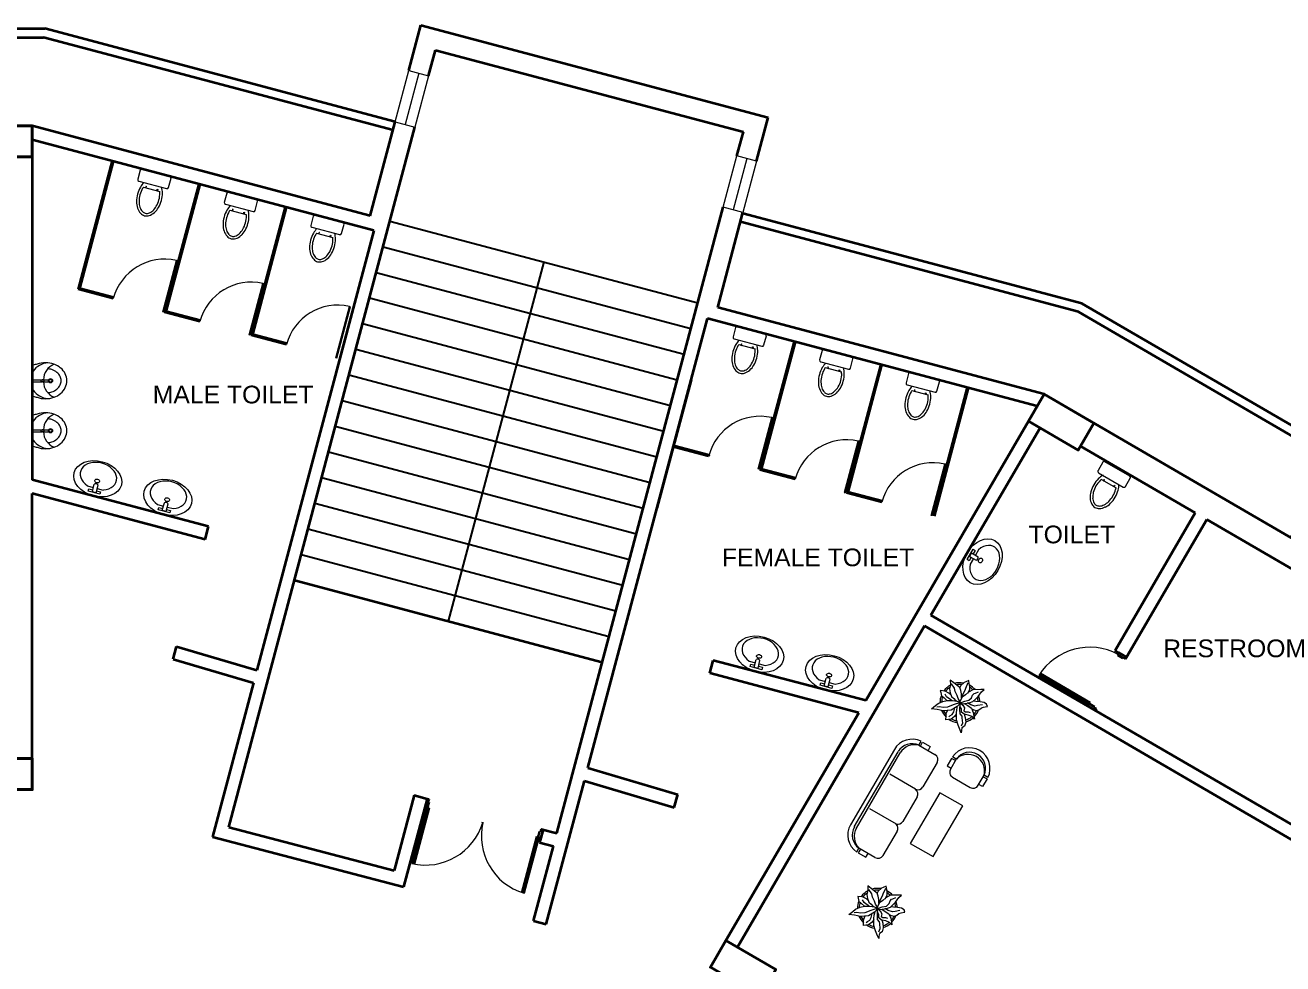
# Model space of a CAD drawing. Header units: millimetres. Extents: x 3079 to 579737, y 1565 to 1161826.
# Drawn here: x 113015 to 127228, y 437602 to 448209 of the extents above; entities that cross this region are included whole.
import ezdxf

# ---------------------------------------------------------------- set-up
doc = ezdxf.new("R2010")
doc.units = ezdxf.units.MM
for name, color, linetype, lineweight in [('1', 7, 'Continuous', 35), ('A_COL', 250, 'Continuous', 40), ('A_ELE1', 250, 'Continuous', 20), ('A_WIN-DOR', 250, 'Continuous', 30), ('DOOR', 250, 'Continuous', 15), ('IG-Area', 250, 'Continuous', 30), ('partition', 253, 'Continuous', 5), ('SILL', 251, 'Continuous', 18), ('WINDOW', 252, 'Continuous', 15)]:
    doc.layers.add(name, color=color, linetype=linetype, lineweight=lineweight)
doc.layers.add('FURNITURE', color=253, linetype='Continuous', lineweight=5, transparency=0.05)
doc.layers.add('TREES', color=72, linetype='Continuous', lineweight=5, transparency=0.05)
doc.styles.get("Standard").update_dxf_attribs({"font": 'arial.ttf'})

msp = doc.modelspace()

# ---------------------------------------------------------------- linework, layer by layer
for p, q in [((117136, 445995), (120616, 445070)), ((117137, 445995), (120616, 445070)), ((117059, 445705), (120539, 444780)), ((118876, 445533), (117796, 441474)), ((116982, 445415), (120462, 444490)), ((116905, 445126), (120385, 444200)), ((116828, 444836), (120308, 443910)), ((116751, 444546), (120231, 443620)), ((116673, 444256), (120154, 443330)), ((116596, 443966), (120077, 443040)), ((116519, 443676), (120000, 442750)), ((116442, 443386), (119922, 442460)), ((116365, 443096), (119845, 442170)), ((116288, 442806), (119768, 441880)), ((116211, 442516), (119691, 441590)), ((116134, 442226), (119614, 441301)), ((116056, 441936), (119536, 441011))]:
    msp.add_line(p, q)
at = {"layer": '1'}
for p, q in [((110845, 448171), (113236, 448171)), ((117198, 447117), (113236, 448171)), ((117352, 447697), (117488, 448209)), ((117488, 448209), (121412, 447165)), ((110945, 448071), (113223, 448071)), ((117172, 447021), (113223, 448071)), ((117574, 447638), (117651, 447928)), ((117651, 447928), (121131, 447002)), ((121281, 446672), (121412, 447165)), ((110220, 447071), (113095, 447071)), ((113095, 447071), (113095, 443073)), ((116915, 446054), (113095, 447070)), ((115315, 439145), (117420, 447058)), ((116915, 446054), (117198, 447117)), ((116954, 445889), (113095, 446915)), ((121058, 446731), (121131, 447002)), ((113095, 446771), (113095, 446771)), ((113999, 446675), (113613, 445225)), ((114010, 446672), (113628, 445234)), ((114977, 446414), (114591, 444965)), ((114988, 446411), (114606, 444973)), ((115955, 446154), (115569, 444705)), ((115966, 446151), (115584, 444713)), ((119023, 439078), (120904, 446151)), ((120841, 445019), (121126, 446092)), ((116954, 445889), (115632, 440921)), ((114011, 445119), (113613, 445225)), ((114014, 445131), (113628, 445234)), ((124531, 444038), (120841, 445019)), ((114989, 444859), (114591, 444965)), ((114992, 444871), (114606, 444973)), ((119374, 439815), (120725, 444894)), ((124452, 443903), (120725, 444894)), ((115967, 444599), (115569, 444705)), ((115970, 444610), (115584, 444713)), ((121705, 444634), (121319, 443184)), ((121716, 444631), (121334, 443193)), ((113095, 444341), (113095, 444341)), ((122683, 444374), (122297, 442924)), ((122694, 444371), (122312, 442933)), ((113095, 444191), (113095, 444191)), ((120540, 444202), (120155, 442752)), ((123661, 444114), (123275, 442664)), ((123672, 444111), (123287, 442661)), ((129037, 441419), (124531, 444038)), ((124660, 443962), (124660, 443962)), ((124354, 443735), (122514, 440576)), ((124484, 443660), (123251, 441543)), ((120742, 443350), (120356, 443453)), ((126238, 442698), (124941, 443452)), ((120739, 443339), (120353, 443442)), ((120742, 443350), (120739, 443339)), ((121717, 443079), (121319, 443184)), ((121720, 443090), (121334, 443193)), ((115087, 442543), (113095, 443073)), ((113095, 439871), (113095, 442918)), ((115048, 442398), (113095, 442918)), ((122287, 442927), (122276, 442930)), ((122695, 442818), (122297, 442924)), ((122698, 442830), (122312, 442933)), ((113095, 442724), (113095, 442883)), ((113095, 442611), (113095, 442611)), ((126238, 442698), (125332, 441144)), ((126368, 442623), (125462, 441069)), ((128885, 441159), (126368, 442623)), ((115048, 442398), (115087, 442543)), ((116057, 441936), (119536, 441011)), ((124979, 440539), (123251, 441543)), ((123179, 441420), (121065, 437791)), ((128606, 438259), (123179, 441420)), ((114687, 441044), (114726, 441189)), ((114726, 441189), (115632, 440921)), ((114687, 441044), (115594, 440776)), ((125462, 441069), (125331, 441144)), ((120752, 440886), (120791, 441031)), ((122514, 440576), (120791, 441031)), ((115594, 440776), (115131, 439038)), ((122435, 440440), (120752, 440886)), ((128681, 438388), (124979, 440539)), ((122435, 440440), (120935, 437866)), ((119374, 439815), (120389, 439515)), ((118904, 438049), (119335, 439670)), ((119335, 439670), (120350, 439370)), ((117412, 439506), (117186, 438655)), ((117412, 439506), (117557, 439468)), ((120350, 439370), (120389, 439515)), ((117557, 439468), (117292, 438472)), ((115315, 439145), (117186, 438655)), ((118867, 439119), (118828, 438974)), ((118845, 439125), (119023, 439078)), ((115131, 439038), (117292, 438472)), ((118759, 438088), (118984, 438933)), ((118828, 438974), (118984, 438933)), ((118759, 438088), (118904, 438049))]:
    msp.add_line(p, q, dxfattribs=at)
for points in [[(127405, 442367), (127958, 443318), (124956, 445063), (121124, 446082)], [(127319, 442417), (127821, 443282), (124917, 444969), (121098, 445985)]]:
    msp.add_lwpolyline(points, dxfattribs=at)
at = {"layer": 'A_COL'}
for points in [[(112445, 447071), (112445, 446721), (113095, 446721), (113095, 447071)], [(124354, 443735), (124531, 444038), (125092, 443710), (124916, 443408)], [(112445, 439921), (112445, 439571), (113095, 439571), (113095, 439921)], [(120935, 437866), (120759, 437564), (121321, 437236), (121497, 437539)]]:
    msp.add_lwpolyline(points, close=True, dxfattribs=at)
at = {"layer": 'A_ELE1', "transparency": 33554687}
for centre, start, end in [((125045, 440503), 61.5799, 148.0957), ((117539, 439394), 256.8465, 343.3623), ((118846, 439047), 166.8467, 253.3625)]:
    msp.add_arc(centre, 676, start, end, dxfattribs=at)
at = {"layer": 'A_WIN-DOR', "transparency": 33554687}
for p, q in [((125359, 441102), (125371, 441121)), ((125367, 441097), (125359, 441102)), ((125418, 441057), (125362, 441089)), ((125423, 441065), (125418, 441057)), ((125450, 441049), (125423, 441065)), ((125038, 440531), (124472, 440860)), ((125051, 440553), (124485, 440882)), ((125030, 440535), (125010, 440547)), ((125030, 440535), (125019, 440516)), ((125019, 440516), (125110, 440463)), ((125098, 440507), (125043, 440539)), ((125093, 440499), (125098, 440507)), ((125121, 440483), (125093, 440499)), ((117554, 439369), (117386, 438736)), ((117579, 439363), (117411, 438730)), ((117530, 439366), (117557, 439468)), ((117552, 439360), (117530, 439366)), ((117552, 439360), (117546, 439338)), ((117580, 439429), (117563, 439367)), ((117579, 439462), (117571, 439431)), ((117571, 439431), (117580, 439429)), ((118187, 439201), (118185, 439192)), ((118185, 439192), (118185, 439192)), ((118187, 439201), (118187, 439201)), ((118828, 439097), (118811, 439035)), ((118837, 439094), (118828, 439097)), ((118845, 439125), (118837, 439094)), ((118840, 439018), (118867, 439119)), ((118796, 439039), (118627, 438406)), ((118820, 439032), (118652, 438399)), ((118818, 439024), (118812, 439001)), ((118818, 439024), (118840, 439018))]:
    msp.add_line(p, q, dxfattribs=at)
at = {"layer": 'A_WIN-DOR'}
for p, q in [((125371, 441121), (125461, 441068)), ((125461, 441068), (125450, 441049)), ((125121, 440483), (125110, 440463)), ((117579, 439462), (117557, 439468)), ((118845, 439125), (118867, 439119))]:
    msp.add_line(p, q, dxfattribs=at)
at = {"layer": 'A_WIN-DOR', "transparency": 33554687}
for points in [[(125367, 441097), (125362, 441089)], [(125038, 440531), (125051, 440553)], [(117554, 439369), (117579, 439363)], [(118187, 439201), (118187, 439201)], [(118820, 439032), (118796, 439039)]]:
    msp.add_lwpolyline(points, dxfattribs=at)
at = {"layer": 'DOOR'}
for p, q in [((114570, 444971), (114724, 445550)), ((114581, 444967), (114736, 445547)), ((114736, 445547), (114724, 445550)), ((115548, 444710), (115702, 445290)), ((115559, 444707), (115714, 445287)), ((115714, 445287), (115702, 445290)), ((116526, 444450), (116680, 445030)), ((116537, 444447), (116692, 445027)), ((116692, 445027), (116680, 445030)), ((114581, 444967), (114570, 444971)), ((115559, 444707), (115548, 444710)), ((116537, 444447), (116526, 444450)), ((121299, 443194), (121453, 443774)), ((121310, 443191), (121465, 443771)), ((121465, 443771), (121453, 443774)), ((122276, 442930), (122430, 443510)), ((122287, 442927), (122442, 443507)), ((122442, 443507), (122430, 443510)), ((121310, 443191), (121299, 443194)), ((123254, 442670), (123408, 443250)), ((123265, 442667), (123420, 443247)), ((123420, 443247), (123408, 443250)), ((122287, 442927), (122276, 442930)), ((123265, 442667), (123254, 442670))]:
    msp.add_line(p, q, dxfattribs=at)
at = {"layer": 'FURNITURE'}
for p, q in [((114650, 446501), (114337, 446585)), ((114315, 446572), (114287, 446468)), ((114300, 446446), (114613, 446362)), ((114635, 446375), (114663, 446479)), ((114351, 446380), (114536, 446331)), ((114381, 446389), (114376, 446373)), ((114376, 446373), (114383, 446371)), ((114387, 446387), (114381, 446389)), ((114383, 446371), (114387, 446387)), ((114503, 446339), (114508, 446355)), ((114510, 446337), (114503, 446339)), ((114508, 446355), (114514, 446353)), ((114514, 446353), (114510, 446337)), ((115293, 446312), (115265, 446207)), ((115628, 446241), (115315, 446325)), ((115278, 446185), (115591, 446102)), ((115613, 446115), (115641, 446219)), ((115329, 446120), (115514, 446070)), ((115359, 446128), (115354, 446113)), ((115354, 446113), (115361, 446111)), ((115365, 446127), (115359, 446128)), ((115361, 446111), (115365, 446127)), ((115481, 446079), (115486, 446095)), ((115488, 446077), (115481, 446079)), ((115486, 446095), (115492, 446093)), ((115492, 446093), (115488, 446077)), ((116271, 446052), (116243, 445947)), ((116606, 445981), (116293, 446064)), ((116256, 445925), (116569, 445842)), ((116337, 445868), (116332, 445853)), ((116343, 445866), (116337, 445868)), ((116591, 445855), (116619, 445959)), ((116307, 445859), (116492, 445810)), ((116332, 445853), (116339, 445851)), ((116339, 445851), (116343, 445866)), ((116459, 445819), (116464, 445835)), ((116466, 445817), (116459, 445819)), ((116464, 445835), (116470, 445833)), ((116470, 445833), (116466, 445817)), ((121043, 444791), (121015, 444687)), ((121378, 444721), (121065, 444804)), ((121028, 444665), (121341, 444582)), ((121079, 444599), (121264, 444550)), ((121109, 444608), (121104, 444592)), ((121104, 444592), (121111, 444591)), ((121115, 444606), (121109, 444608)), ((121111, 444591), (121115, 444606)), ((121363, 444595), (121391, 444699)), ((121231, 444559), (121235, 444574)), ((121238, 444557), (121231, 444559)), ((121235, 444574), (121242, 444573)), ((121242, 444573), (121238, 444557)), ((122021, 444531), (121993, 444427)), ((122356, 444461), (122043, 444544)), ((113105, 444016), (113105, 444366)), ((122006, 444405), (122319, 444322)), ((122057, 444339), (122242, 444290)), ((122087, 444348), (122082, 444332)), ((122082, 444332), (122089, 444330)), ((122093, 444346), (122087, 444348)), ((122089, 444330), (122093, 444346)), ((122209, 444299), (122213, 444314)), ((122213, 444314), (122220, 444312)), ((122220, 444312), (122216, 444297)), ((122341, 444334), (122369, 444439)), ((113094, 444186), (113094, 444196)), ((113094, 444196), (113105, 444196)), ((113094, 444186), (113105, 444186)), ((113105, 444203), (113202, 444203)), ((113105, 444203), (113202, 444203)), ((113105, 444179), (113202, 444179)), ((113105, 444179), (113202, 444179)), ((113202, 444196), (113202, 444196)), ((113202, 444186), (113202, 444186)), ((113221, 444203), (113281, 444203)), ((113221, 444179), (113281, 444179)), ((122216, 444297), (122209, 444299)), ((122999, 444271), (122971, 444167)), ((123334, 444201), (123021, 444284)), ((123319, 444074), (123347, 444179)), ((122984, 444145), (123297, 444061)), ((123035, 444079), (123220, 444030)), ((123065, 444088), (123060, 444072)), ((123060, 444072), (123067, 444070)), ((123071, 444086), (123065, 444088)), ((123067, 444070), (123071, 444086)), ((123187, 444038), (123191, 444054)), ((123194, 444037), (123187, 444038)), ((123191, 444054), (123198, 444052)), ((123198, 444052), (123194, 444037)), ((113105, 443451), (113105, 443801)), ((113094, 443621), (113094, 443631)), ((113094, 443631), (113105, 443631)), ((113094, 443621), (113105, 443621)), ((113105, 443638), (113202, 443638)), ((113105, 443638), (113202, 443638)), ((113105, 443614), (113202, 443614)), ((113105, 443614), (113202, 443614)), ((113202, 443631), (113202, 443631)), ((113202, 443621), (113202, 443621)), ((113221, 443638), (113281, 443638)), ((113221, 443614), (113281, 443614)), ((125193, 443270), (125139, 443177)), ((125498, 443113), (125218, 443276)), ((125145, 443152), (125425, 442989)), ((125177, 443075), (125343, 442979)), ((125208, 443076), (125200, 443062)), ((125200, 443062), (125206, 443058)), ((125206, 443058), (125214, 443072)), ((125214, 443072), (125208, 443076)), ((125450, 442995), (125504, 443089)), ((113717, 443004), (113787, 442986)), ((113728, 442942), (113735, 442969)), ((113859, 442908), (113728, 442942)), ((113735, 442969), (113779, 442958)), ((113774, 442938), (113796, 443022)), ((113774, 442938), (113816, 442926)), ((113816, 442926), (113839, 443011)), ((113822, 442946), (113866, 442935)), ((113829, 442975), (113898, 442956)), ((113866, 442935), (113859, 442908)), ((125314, 442996), (125322, 443010)), ((125320, 442992), (125314, 442996)), ((125328, 443006), (125320, 442992)), ((125322, 443010), (125328, 443006)), ((114509, 442794), (114578, 442775)), ((114519, 442732), (114526, 442759)), ((114526, 442759), (114571, 442747)), ((114565, 442727), (114588, 442811)), ((114608, 442716), (114630, 442800)), ((114621, 442764), (114690, 442746)), ((114650, 442697), (114519, 442732)), ((114565, 442727), (114608, 442716)), ((114613, 442736), (114657, 442724)), ((114657, 442724), (114650, 442697)), ((123659, 442171), (123727, 442288)), ((123706, 442196), (123683, 442157)), ((123710, 442245), (123688, 442206)), ((123688, 442206), (123763, 442162)), ((123731, 442181), (123695, 442120)), ((123710, 442245), (123785, 442201)), ((123727, 442288), (123751, 442274)), ((123751, 442274), (123728, 442234)), ((123789, 442281), (123753, 442219)), ((123683, 442157), (123659, 442171)), ((121254, 440956), (121276, 441040)), ((121198, 441022), (121267, 441004)), ((121208, 440961), (121215, 440988)), ((121339, 440926), (121208, 440961)), ((121215, 440988), (121259, 440976)), ((121254, 440956), (121297, 440944)), ((121297, 440944), (121319, 441029)), ((121302, 440964), (121346, 440953)), ((121309, 440993), (121378, 440974)), ((121346, 440953), (121339, 440926)), ((121989, 440812), (122058, 440794)), ((121999, 440750), (122007, 440777)), ((122007, 440777), (122051, 440765)), ((122045, 440745), (122068, 440830)), ((122088, 440734), (122111, 440818)), ((122093, 440754), (122138, 440742)), ((122101, 440782), (122170, 440764)), ((122130, 440715), (121999, 440750)), ((122045, 440745), (122088, 440734)), ((122138, 440742), (122130, 440715)), ((123115, 440073), (123140, 440116)), ((123115, 440073), (123296, 439967)), ((122838, 440024), (122342, 439174)), ((122385, 439149), (122881, 439999)), ((122410, 439135), (122905, 439985)), ((123538, 439916), (123495, 439941)), ((123320, 439877), (123160, 439602)), ((123077, 439575), (122786, 439744)), ((123895, 439708), (123852, 439733)), ((123094, 439488), (122933, 439211)), ((123352, 439536), (123018, 438963)), ((123610, 439386), (123352, 439536)), ((122860, 439180), (122560, 439355)), ((123276, 438813), (123610, 439386)), ((122869, 439102), (122709, 438827)), ((122412, 438866), (122437, 438909)), ((122618, 438803), (122437, 438909)), ((123018, 438963), (123276, 438813))]:
    msp.add_line(p, q, dxfattribs=at)
for points in [[(123132, 440063), (123157, 440106), (123243, 440056), (123218, 440013)], [(123528, 439899), (123485, 439924), (123435, 439838), (123478, 439813)], [(123842, 439716), (123885, 439691), (123835, 439605), (123792, 439630)], [(122454, 438899), (122429, 438856), (122515, 438806), (122540, 438849)]]:
    msp.add_lwpolyline(points, dxfattribs=at)
for points in [[(123538, 439916), (123472, 439802, 0.414214), (123496, 439711), (123695, 439595, 0.414214), (123785, 439619), (123852, 439733)], [(123852, 439733, 0.755929), (123538, 439916, 0.755929)]]:
    msp.add_lwpolyline(points, format="xyb", dxfattribs=at)
for centre, radius in [((113211, 444191), 14.9), ((113301, 444191), 23.7), ((113211, 443626), 14.9), ((113301, 443626), 23.7)]:
    msp.add_circle(centre, radius, dxfattribs=at)
for centre, radius, start, end in [((114332, 446567), 18, 75.1045, 165.1045), ((114304, 446463), 18, 165.1045, 255.1045), ((114645, 446484), 18, 345.1045, 75.1045), ((114603, 446215), 330, 165.1045, 180.1776), ((114603, 446215), 330, 150.0314, 165.1045), ((114603, 446215), 301, 150.0314, 165.1045), ((114519, 446263), 233, 134.2011, 150.0314), ((114519, 446263), 204, 145.2805, 150.0314), ((114236, 446313), 301, 345.1045, 0.1776), ((114333, 446313), 204, 0.1776, 4.9285), ((114236, 446313), 330, 345.1045, 0.1776), ((114333, 446313), 233, 0.1776, 16.0079), ((114618, 446380), 18, 255.1045, 345.1045), ((115310, 446307), 18, 75.1045, 165.1045), ((114506, 446215), 233, 180.1776, 198.136), ((114603, 446215), 301, 165.1045, 180.1776), ((114506, 446215), 204, 180.1776, 198.136), ((114320, 446264), 204, 312.073, 330.0314), ((114236, 446313), 301, 330.0314, 345.1045), ((114236, 446313), 330, 330.0314, 345.1045), ((115282, 446203), 18, 165.1045, 255.1045), ((115497, 446003), 233, 134.2011, 150.0314), ((115623, 446224), 18, 345.1045, 75.1045), ((114439, 446193), 162, 198.136, 222.6047), ((114439, 446193), 134, 198.136, 222.6047), ((114388, 446146), 93.1, 222.6047, 255.1045), ((114388, 446146), 64.3, 222.6047, 255.1045), ((114388, 446146), 93.1, 255.1045, 287.6043), ((114388, 446146), 64.3, 255.1045, 287.6043), ((114367, 446212), 134, 287.6043, 312.073), ((114367, 446212), 162, 287.6043, 312.073), ((114320, 446264), 233, 312.073, 330.0314), ((115581, 445955), 330, 165.1045, 180.1776), ((115581, 445955), 330, 150.0314, 165.1045), ((115581, 445955), 301, 165.1045, 180.1776), ((115581, 445955), 301, 150.0314, 165.1045), ((115497, 446003), 204, 145.2805, 150.0314), ((115214, 446053), 301, 345.1045, 0.1776), ((115311, 446053), 204, 0.1776, 4.9285), ((115214, 446053), 330, 345.1045, 0.1776), ((115311, 446053), 233, 0.1776, 16.0079), ((115596, 446119), 18, 255.1045, 345.1045), ((116288, 446047), 18, 75.1045, 165.1045), ((115484, 445955), 233, 180.1776, 198.136), ((115417, 445933), 162, 198.136, 222.6047), ((115484, 445955), 204, 180.1776, 198.136), ((115417, 445933), 134, 198.136, 222.6047), ((115298, 446004), 204, 312.073, 330.0314), ((115298, 446004), 233, 312.073, 330.0314), ((115214, 446053), 301, 330.0314, 345.1045), ((115214, 446053), 330, 330.0314, 345.1045), ((116260, 445943), 18, 165.1045, 255.1045), ((116475, 445743), 233, 134.2011, 150.0314), ((116601, 445964), 18, 345.1045, 75.1045), ((115366, 445886), 93.1, 222.6047, 255.1045), ((115366, 445886), 64.3, 222.6047, 255.1045), ((115366, 445886), 93.1, 255.1045, 287.6043), ((115366, 445886), 64.3, 255.1045, 287.6043), ((115345, 445952), 134, 287.6043, 312.073), ((115345, 445952), 162, 287.6043, 312.073), ((116559, 445695), 330, 165.1045, 180.1776), ((116559, 445695), 330, 150.0314, 165.1045), ((116559, 445695), 301, 165.1045, 180.1776), ((116559, 445695), 301, 150.0314, 165.1045), ((116475, 445743), 204, 145.2805, 150.0314), ((116192, 445792), 301, 345.1045, 0.1776), ((116289, 445793), 204, 0.1776, 4.9285), ((116192, 445792), 330, 345.1045, 0.1776), ((116289, 445793), 233, 0.1776, 16.0079), ((116574, 445859), 18, 255.1045, 345.1045), ((116462, 445695), 233, 180.1776, 198.136), ((116395, 445673), 162, 198.136, 222.6047), ((116462, 445695), 204, 180.1776, 198.136), ((116395, 445673), 134, 198.136, 222.6047), ((116323, 445692), 134, 287.6043, 312.073), ((116276, 445744), 204, 312.073, 330.0314), ((116276, 445744), 233, 312.073, 330.0314), ((116192, 445792), 301, 330.0314, 345.1045), ((116192, 445792), 330, 330.0314, 345.1045), ((116344, 445626), 93.1, 222.6047, 255.1045), ((116344, 445626), 64.3, 222.6047, 255.1045), ((116344, 445626), 93.1, 255.1045, 287.6043), ((116344, 445626), 64.3, 255.1045, 287.6043), ((116323, 445692), 162, 287.6043, 312.073), ((121060, 444787), 18, 75.1045, 165.1045), ((121331, 444435), 330, 150.0314, 165.1045), ((121032, 444682), 18, 165.1045, 255.1045), ((121247, 444483), 233, 134.2011, 150.0314), ((121247, 444483), 204, 145.2805, 150.0314), ((121060, 444533), 233, 0.1776, 16.0079), ((121346, 444599), 18, 255.1045, 345.1045), ((121373, 444704), 18, 345.1045, 75.1045), ((121331, 444435), 330, 165.1045, 180.1776), ((121331, 444435), 301, 165.1045, 180.1776), ((121331, 444435), 301, 150.0314, 165.1045), ((120964, 444532), 301, 330.0314, 345.1045), ((120964, 444532), 330, 330.0314, 345.1045), ((120964, 444532), 301, 345.1045, 0.1776), ((121060, 444533), 204, 0.1776, 4.9285), ((120964, 444532), 330, 345.1045, 0.1776), ((122038, 444527), 18, 75.1045, 165.1045), ((122351, 444443), 18, 345.1045, 75.1045), ((113291, 444166), 229, 94.8869, 144.6725), ((113267, 443875), 517, 103.0139, 108.2562), ((113245, 444109), 285, 90.0477, 109.3112), ((113420, 444195), 199, 113.4034, 177.8323), ((113245, 444109), 285, 70.7841, 90.0477), ((113245, 444109), 220, 70.7841, 83.0337), ((113259, 444149), 178, 49.8926, 70.7841), ((113259, 444149), 243, 49.8926, 70.7841), ((113280, 444175), 210, 26.1958, 49.8926), ((121234, 444434), 233, 180.1776, 198.136), ((121167, 444412), 162, 198.136, 222.6047), ((121234, 444434), 204, 180.1776, 198.136), ((121167, 444412), 134, 198.136, 222.6047), ((121116, 444366), 64.3, 222.6047, 255.1045), ((121095, 444432), 134, 287.6043, 312.073), ((121095, 444432), 162, 287.6043, 312.073), ((121048, 444484), 204, 312.073, 330.0314), ((121048, 444484), 233, 312.073, 330.0314), ((122309, 444175), 330, 150.0314, 165.1045), ((122010, 444422), 18, 165.1045, 255.1045), ((122309, 444175), 301, 150.0314, 165.1045), ((122225, 444223), 233, 134.2011, 150.0314), ((122225, 444223), 204, 145.2805, 150.0314), ((122038, 444272), 233, 0.1776, 16.0079), ((122324, 444339), 18, 255.1045, 345.1045), ((113211, 444191), 10, 90.0477, 270.0477), ((113211, 444191), 10, 90.0477, 270.0477), ((113211, 444191), 10, 270.0477, 90.0477), ((113211, 444191), 10, 270.0477, 90.0477), ((113420, 444187), 199, 182.263, 246.692), ((113301, 444191), 14.1, 90.0477, 270.0477), ((113301, 444191), 14.1, 270.0477, 90.0477), ((113280, 444175), 145, 26.1958, 49.8926), ((113313, 444191), 108, 0.0477, 26.1958), ((113313, 444191), 108, 333.8996, 0.0477), ((113313, 444191), 173, 0.0477, 26.1958), ((113313, 444191), 173, 333.8996, 0.0477), ((121116, 444366), 93.1, 222.6047, 255.1045), ((121116, 444366), 93.1, 255.1045, 287.6043), ((121116, 444366), 64.3, 255.1045, 287.6043), ((122309, 444175), 330, 165.1045, 180.1776), ((122212, 444174), 233, 180.1776, 198.136), ((122309, 444175), 301, 165.1045, 180.1776), ((122212, 444174), 204, 180.1776, 198.136), ((121942, 444272), 301, 330.0314, 345.1045), ((121942, 444272), 330, 330.0314, 345.1045), ((121942, 444272), 301, 345.1045, 0.1776), ((122038, 444272), 204, 0.1776, 4.9285), ((121942, 444272), 330, 345.1045, 0.1776), ((122988, 444162), 18, 165.1045, 255.1045), ((123016, 444267), 18, 75.1045, 165.1045), ((123329, 444183), 18, 345.1045, 75.1045), ((113292, 444217), 229, 215.5197, 263.8921), ((113245, 444273), 220, 277.0617, 289.3112), ((113259, 444233), 178, 289.3112, 310.2027), ((113259, 444233), 243, 289.3112, 310.2027), ((113280, 444207), 145, 310.2027, 333.8996), ((113280, 444207), 210, 310.2027, 333.8996), ((122145, 444152), 162, 198.136, 222.6047), ((122145, 444152), 134, 198.136, 222.6047), ((122094, 444105), 93.1, 222.6047, 255.1045), ((122094, 444105), 64.3, 222.6047, 255.1045), ((122094, 444105), 64.3, 255.1045, 287.6043), ((122073, 444171), 134, 287.6043, 312.073), ((122073, 444171), 162, 287.6043, 312.073), ((122026, 444224), 204, 312.073, 330.0314), ((122026, 444224), 233, 312.073, 330.0314), ((123287, 443914), 330, 150.0314, 165.1045), ((123287, 443914), 301, 150.0314, 165.1045), ((123203, 443963), 233, 134.2011, 150.0314), ((123203, 443963), 204, 145.2805, 150.0314), ((123016, 444012), 204, 0.1776, 4.9285), ((123016, 444012), 233, 0.1776, 16.0079), ((123302, 444079), 18, 255.1045, 345.1045), ((113266, 444508), 517, 251.8392, 257.0814), ((113245, 444273), 285, 250.7841, 270.0477), ((113245, 444273), 285, 270.0477, 289.3112), ((122094, 444105), 93.1, 255.1045, 287.6043), ((123287, 443914), 330, 165.1045, 180.1776), ((123190, 443914), 233, 180.1776, 198.136), ((123287, 443914), 301, 165.1045, 180.1776), ((123190, 443914), 204, 180.1776, 198.136), ((122920, 444012), 301, 330.0314, 345.1045), ((122920, 444012), 330, 330.0314, 345.1045), ((122920, 444012), 301, 345.1045, 0.1776), ((122920, 444012), 330, 345.1045, 0.1776), ((113291, 443601), 229, 94.8869, 144.6725), ((113267, 443310), 517, 103.0139, 108.2562), ((113245, 443544), 285, 90.0477, 109.3112), ((113420, 443630), 199, 113.4034, 177.8323), ((113245, 443544), 285, 70.7841, 90.0477), ((113245, 443544), 220, 70.7841, 83.0337), ((113259, 443584), 178, 49.8926, 70.7841), ((113259, 443584), 243, 49.8926, 70.7841), ((113280, 443610), 210, 26.1958, 49.8926), ((123123, 443892), 162, 198.136, 222.6047), ((123123, 443892), 134, 198.136, 222.6047), ((123072, 443845), 93.1, 222.6047, 255.1045), ((123072, 443845), 64.3, 222.6047, 255.1045), ((123072, 443845), 93.1, 255.1045, 287.6043), ((123072, 443845), 64.3, 255.1045, 287.6043), ((123051, 443911), 134, 287.6043, 312.073), ((123051, 443911), 162, 287.6043, 312.073), ((123004, 443964), 204, 312.073, 330.0314), ((123004, 443964), 233, 312.073, 330.0314), ((113211, 443626), 10, 90.0477, 270.0477), ((113211, 443626), 10, 90.0477, 270.0477), ((113211, 443626), 10, 270.0477, 90.0477), ((113211, 443626), 10, 270.0477, 90.0477), ((113420, 443622), 199, 182.263, 246.692), ((113301, 443626), 14.1, 90.0477, 270.0477), ((113301, 443626), 14.1, 270.0477, 90.0477), ((113280, 443610), 145, 26.1958, 49.8926), ((113313, 443626), 108, 0.0477, 26.1958), ((113313, 443626), 108, 333.8996, 0.0477), ((113313, 443626), 173, 0.0477, 26.1958), ((113313, 443626), 173, 333.8996, 0.0477), ((113292, 443652), 229, 215.5197, 263.8921), ((113245, 443708), 220, 277.0617, 289.3112), ((113259, 443668), 178, 289.3112, 310.2027), ((113259, 443668), 243, 289.3112, 310.2027), ((113280, 443642), 145, 310.2027, 333.8996), ((113280, 443642), 210, 310.2027, 333.8996), ((113266, 443943), 517, 251.8392, 257.0814), ((113245, 443708), 285, 250.7841, 270.0477), ((113245, 443708), 285, 270.0477, 289.3112), ((125154, 443168), 18, 149.7481, 239.7481), ((125209, 443261), 18, 59.7481, 149.7481), ((125376, 442850), 330, 134.6749, 149.7481), ((125376, 442850), 301, 134.6749, 149.7481), ((125308, 442919), 233, 118.8446, 134.6749), ((125308, 442919), 204, 129.924, 134.6749), ((125489, 443098), 18, 329.7481, 59.7481), ((125283, 442875), 233, 164.8212, 182.7796), ((125376, 442850), 330, 149.7481, 164.8212), ((125283, 442875), 204, 164.8212, 182.7796), ((125376, 442850), 301, 149.7481, 164.8212), ((125048, 443041), 301, 314.6749, 329.7481), ((125048, 443041), 301, 329.7481, 344.8212), ((125048, 443041), 330, 329.7481, 344.8212), ((125142, 443016), 204, 344.8212, 349.5721), ((125142, 443016), 233, 344.8212, 0.6515), ((125434, 443004), 18, 239.7481, 329.7481), ((125212, 442872), 162, 182.7796, 207.2483), ((125151, 442840), 93.1, 207.2483, 239.7481), ((125212, 442872), 134, 182.7796, 207.2483), ((125151, 442840), 64.3, 207.2483, 239.7481), ((125151, 442840), 93.1, 239.7481, 272.2478), ((125151, 442840), 64.3, 239.7481, 272.2478), ((125148, 442909), 134, 272.2478, 296.7165), ((125148, 442909), 162, 272.2478, 296.7165), ((125117, 442972), 204, 296.7165, 314.6749), ((125117, 442972), 233, 296.7165, 314.6749), ((125048, 443041), 330, 314.6749, 329.7481), ((123038, 439908), 232, 63.8738, 149.7777), ((123038, 439908), 182, 64.9937, 149.7777), ((123068, 439890), 189, 75.6044, 149.7777), ((123687, 439811), 232, 333.8738, 145.6817), ((123263, 439910), 66.3, 329.7777, 59.7777), ((123687, 439811), 182, 334.9937, 144.5618), ((123103, 439636), 66.3, 246.5717, 329.7777), ((123037, 439522), 66.3, 329.7777, 52.9838), ((122875, 439245), 66.3, 256.3012, 329.7777), ((122543, 439057), 232, 149.7777, 235.6817), ((122543, 439057), 182, 149.7777, 234.5618), ((122573, 439040), 189, 149.7777, 223.9511), ((122811, 439135), 66.3, 329.7777, 43.2543), ((122652, 438861), 66.3, 239.7777, 329.7777)]:
    msp.add_arc(centre, radius, start, end, dxfattribs=at)
for centre, major_axis, start_param, end_param in [((113835, 443083), (267, -71), 1.570796326794886, 7.853981633974473), ((113843, 443112), (203, -54), -1.109185, 4.250778), ((113815, 443007), (-25.1, 6.7), 3.694408, 5.73037), ((113828, 443058), (-27.6, 7.3), -1.570796, 4.712389), ((114627, 442873), (267, -71), 1.570796326794886, 7.853981633974473), ((114634, 442901), (203, -54), -1.109185, 4.250778), ((114606, 442796), (-25.1, 6.7), 3.694408, 5.73037), ((114620, 442847), (-27.6, 7.3), -1.570796, 4.712389), ((123834, 442147), (-139, -239), 1.570796326794886, 7.853981633974473), ((123860, 442132), (-106, -182), -1.109185, 4.250778), ((123766, 442187), (13.1, 22.5), 3.694408, 5.73037), ((123811, 442160), (14.4, 24.7), -1.570796, 4.712389), ((121315, 441101), (267, -71), 1.570796326794886, 7.853981633974473), ((121323, 441130), (203, -54), -1.109185, 4.250778), ((121295, 441025), (-25.1, 6.7), 3.694408, 5.73037), ((121309, 441076), (-27.6, 7.3), -1.570796, 4.712389), ((122107, 440891), (267, -71), 1.570796326794886, 7.853981633974473), ((122115, 440919), (203, -54), -1.109185, 4.250778), ((122087, 440814), (-25.1, 6.7), 3.694408, 5.73037), ((122100, 440865), (-27.6, 7.3), -1.570796, 4.712389)]:
    msp.add_ellipse(centre, major_axis=major_axis, ratio=0.723214, start_param=start_param, end_param=end_param, dxfattribs=at)
at = {"layer": 'partition'}
for centre in [(114591, 444965), (115569, 444705), (116547, 444445), (121320, 443189), (122297, 442924), (123275, 442664)]:
    msp.add_arc(centre, 600, 77.2058, 165.1045, dxfattribs=at)
at = {"layer": 'SILL'}
for p, q in [((117198, 447117), (117352, 447697)), ((117574, 447638), (117420, 447058)), ((120904, 446151), (121058, 446731)), ((121281, 446672), (121126, 446092))]:
    msp.add_line(p, q, dxfattribs=at)
at = {"layer": 'TREES'}
for p, q in [((123472, 440754), (123461, 440711)), ((123508, 440777), (123470, 440806)), ((123470, 440806), (123472, 440754)), ((123516, 440717), (123483, 440767)), ((123546, 440746), (123508, 440777)), ((123625, 440780), (123587, 440748)), ((123646, 440789), (123625, 440780)), ((123669, 440776), (123642, 440715)), ((123679, 440802), (123646, 440789)), ((123684, 440766), (123679, 440802)), ((123691, 440737), (123684, 440766)), ((123411, 440683), (123356, 440689)), ((123356, 440689), (123362, 440669)), ((123362, 440669), (123370, 440632)), ((123370, 440632), (123400, 440609)), ((123400, 440609), (123432, 440577)), ((123454, 440662), (123411, 440683)), ((123428, 440619), (123411, 440651)), ((123452, 440599), (123428, 440619)), ((123474, 440643), (123454, 440662)), ((123461, 440711), (123467, 440664)), ((123467, 440664), (123483, 440621)), ((123483, 440621), (123509, 440602)), ((123525, 440680), (123516, 440717)), ((123547, 440635), (123525, 440680)), ((123576, 440723), (123546, 440746)), ((123557, 440601), (123547, 440635)), ((123589, 440692), (123576, 440723)), ((123587, 440748), (123578, 440724)), ((123603, 440616), (123578, 440566)), ((123597, 440652), (123589, 440692)), ((123596, 440608), (123597, 440652)), ((123633, 440690), (123597, 440620)), ((123640, 440641), (123603, 440616)), ((123642, 440715), (123633, 440690)), ((123676, 440672), (123640, 440641)), ((123667, 440659), (123690, 440702)), ((123726, 440700), (123676, 440672)), ((123690, 440702), (123691, 440737)), ((123711, 440608), (123722, 440637)), ((123722, 440637), (123738, 440656)), ((123815, 440701), (123726, 440700)), ((123738, 440656), (123754, 440662)), ((123754, 440662), (123789, 440674)), ((123758, 440596), (123783, 440621)), ((123783, 440621), (123821, 440674)), ((123853, 440701), (123815, 440701)), ((123821, 440674), (123853, 440701)), ((123256, 440484), (123302, 440520)), ((123321, 440476), (123256, 440484)), ((123302, 440520), (123333, 440545)), ((123343, 440507), (123318, 440501)), ((123389, 440461), (123321, 440476)), ((123333, 440545), (123385, 440567)), ((123393, 440500), (123343, 440507)), ((123385, 440567), (123433, 440576)), ((123479, 440468), (123389, 440461)), ((123437, 440504), (123393, 440500)), ((123425, 440433), (123442, 440467)), ((123433, 440576), (123494, 440577)), ((123503, 440528), (123437, 440504)), ((123482, 440581), (123452, 440599)), ((123546, 440509), (123479, 440468)), ((123494, 440577), (123542, 440570)), ((123584, 440555), (123503, 440528)), ((123509, 440602), (123529, 440576)), ((123509, 440450), (123520, 440494)), ((123529, 440576), (123539, 440572)), ((123539, 440439), (123542, 440474)), ((123542, 440570), (123588, 440556)), ((123542, 440474), (123552, 440516)), ((123588, 440556), (123546, 440509)), ((123583, 440564), (123557, 440601)), ((123576, 440541), (123575, 440477)), ((123575, 440477), (123578, 440427)), ((123578, 440566), (123584, 440552)), ((123578, 440545), (123584, 440547)), ((123583, 440507), (123578, 440545)), ((123580, 440550), (123611, 440541)), ((123595, 440482), (123583, 440507)), ((123584, 440552), (123634, 440570)), ((123584, 440547), (123611, 440526)), ((123596, 440446), (123595, 440482)), ((123611, 440541), (123683, 440552)), ((123611, 440526), (123629, 440493)), ((123629, 440493), (123623, 440461)), ((123628, 440544), (123667, 440520)), ((123634, 440570), (123680, 440580)), ((123701, 440527), (123663, 440550)), ((123667, 440520), (123710, 440492)), ((123680, 440580), (123711, 440608)), ((123683, 440552), (123726, 440565)), ((123748, 440515), (123701, 440527)), ((123710, 440492), (123729, 440441)), ((123711, 440485), (123736, 440472)), ((123726, 440565), (123758, 440596)), ((123736, 440472), (123771, 440466)), ((123760, 440567), (123741, 440571)), ((123778, 440520), (123748, 440515)), ((123807, 440563), (123760, 440567)), ((123771, 440466), (123799, 440476)), ((123834, 440529), (123778, 440520)), ((123799, 440476), (123821, 440496)), ((123851, 440555), (123807, 440563)), ((123821, 440496), (123846, 440504)), ((123846, 440504), (123883, 440509)), ((123880, 440537), (123851, 440555)), ((123890, 440510), (123880, 440537)), ((123883, 440509), (123890, 440510)), ((123421, 440359), (123422, 440403)), ((123448, 440363), (123421, 440359)), ((123422, 440403), (123425, 440433)), ((123480, 440365), (123448, 440363)), ((123453, 440394), (123466, 440405)), ((123466, 440405), (123492, 440420)), ((123519, 440396), (123480, 440365)), ((123492, 440420), (123509, 440450)), ((123537, 440425), (123519, 440396)), ((123539, 440400), (123539, 440439)), ((123539, 440358), (123539, 440400)), ((123559, 440300), (123539, 440358)), ((123578, 440427), (123599, 440402)), ((123627, 440422), (123596, 440446)), ((123599, 440402), (123602, 440381)), ((123602, 440381), (123608, 440322)), ((123623, 440461), (123641, 440449)), ((123673, 440412), (123627, 440422)), ((123628, 440427), (123639, 440387)), ((123646, 440333), (123632, 440289)), ((123639, 440387), (123646, 440333)), ((123641, 440449), (123672, 440449)), ((123672, 440449), (123693, 440441)), ((123716, 440395), (123673, 440412)), ((123743, 440365), (123716, 440395)), ((123729, 440441), (123737, 440402)), ((123737, 440402), (123743, 440365)), ((123580, 440242), (123559, 440300)), ((123594, 440213), (123580, 440242)), ((123608, 440322), (123591, 440286)), ((123595, 440239), (123594, 440213)), ((123602, 440267), (123595, 440239)), ((123632, 440289), (123602, 440267)), ((122575, 438453), (122537, 438482)), ((122537, 438482), (122539, 438429)), ((122746, 438478), (122713, 438465)), ((122751, 438442), (122746, 438478)), ((122478, 438358), (122423, 438364)), ((122423, 438364), (122429, 438345)), ((122429, 438345), (122437, 438308)), ((122521, 438338), (122478, 438358)), ((122541, 438319), (122521, 438338)), ((122539, 438429), (122528, 438387)), ((122528, 438387), (122534, 438340)), ((122534, 438340), (122550, 438297)), ((122583, 438393), (122550, 438443)), ((122613, 438422), (122575, 438453)), ((122592, 438356), (122583, 438393)), ((122614, 438310), (122592, 438356)), ((122643, 438399), (122613, 438422)), ((122656, 438368), (122643, 438399)), ((122654, 438424), (122645, 438399)), ((122692, 438456), (122654, 438424)), ((122664, 438328), (122656, 438368)), ((122700, 438366), (122664, 438295)), ((122713, 438465), (122692, 438456)), ((122709, 438390), (122700, 438366)), ((122743, 438347), (122707, 438317)), ((122736, 438452), (122709, 438390)), ((122733, 438335), (122757, 438378)), ((122793, 438376), (122743, 438347)), ((122758, 438412), (122751, 438442)), ((122757, 438378), (122758, 438412)), ((122882, 438377), (122793, 438376)), ((122805, 438331), (122821, 438338)), ((122821, 438338), (122856, 438350)), ((122850, 438297), (122888, 438350)), ((122920, 438377), (122882, 438377)), ((122888, 438350), (122920, 438377)), ((122323, 438160), (122369, 438195)), ((122369, 438195), (122400, 438221)), ((122400, 438221), (122452, 438243)), ((122437, 438308), (122467, 438285)), ((122452, 438243), (122500, 438252)), ((122467, 438285), (122499, 438253)), ((122495, 438295), (122478, 438327)), ((122519, 438275), (122495, 438295)), ((122500, 438252), (122561, 438253)), ((122570, 438204), (122504, 438180)), ((122549, 438257), (122519, 438275)), ((122550, 438297), (122576, 438278)), ((122561, 438253), (122609, 438246)), ((122651, 438231), (122570, 438204)), ((122576, 438278), (122596, 438252)), ((122596, 438252), (122606, 438248)), ((122609, 438246), (122655, 438232)), ((122655, 438232), (122613, 438184)), ((122624, 438276), (122614, 438310)), ((122650, 438240), (122624, 438276)), ((122643, 438216), (122642, 438152)), ((122670, 438292), (122645, 438242)), ((122645, 438242), (122651, 438227)), ((122645, 438221), (122651, 438222)), ((122650, 438183), (122645, 438221)), ((122647, 438226), (122678, 438216)), ((122651, 438227), (122701, 438246)), ((122651, 438222), (122678, 438201)), ((122663, 438284), (122664, 438328)), ((122707, 438317), (122670, 438292)), ((122678, 438216), (122750, 438227)), ((122678, 438201), (122696, 438168)), ((122695, 438220), (122734, 438195)), ((122701, 438246), (122747, 438255)), ((122768, 438203), (122730, 438226)), ((122734, 438195), (122777, 438167)), ((122747, 438255), (122778, 438284)), ((122750, 438227), (122793, 438241)), ((122815, 438191), (122768, 438203)), ((122778, 438284), (122789, 438313)), ((122789, 438313), (122805, 438331)), ((122793, 438241), (122825, 438271)), ((122827, 438243), (122807, 438247)), ((122845, 438195), (122815, 438191)), ((122825, 438271), (122850, 438297)), ((122874, 438238), (122827, 438243)), ((122901, 438205), (122845, 438195)), ((122918, 438231), (122874, 438238)), ((122947, 438212), (122918, 438231)), ((122957, 438186), (122947, 438212)), ((122388, 438151), (122323, 438160)), ((122410, 438183), (122385, 438177)), ((122456, 438137), (122388, 438151)), ((122460, 438176), (122410, 438183)), ((122546, 438144), (122456, 438137)), ((122504, 438180), (122460, 438176)), ((122488, 438035), (122489, 438079)), ((122489, 438079), (122492, 438108)), ((122492, 438108), (122509, 438143)), ((122520, 438069), (122533, 438080)), ((122533, 438080), (122559, 438096)), ((122613, 438184), (122546, 438144)), ((122586, 438072), (122547, 438041)), ((122559, 438096), (122576, 438126)), ((122576, 438126), (122587, 438170)), ((122604, 438101), (122586, 438072)), ((122606, 438114), (122609, 438150)), ((122606, 438075), (122606, 438114)), ((122606, 438034), (122606, 438075)), ((122609, 438150), (122619, 438192)), ((122642, 438152), (122645, 438102)), ((122645, 438102), (122666, 438078)), ((122662, 438157), (122650, 438183)), ((122663, 438122), (122662, 438157)), ((122694, 438097), (122663, 438122)), ((122666, 438078), (122669, 438057)), ((122669, 438057), (122675, 437998)), ((122696, 438168), (122690, 438137)), ((122690, 438137), (122708, 438124)), ((122740, 438088), (122694, 438097)), ((122695, 438102), (122706, 438063)), ((122706, 438063), (122713, 438009)), ((122708, 438124), (122739, 438124)), ((122739, 438124), (122760, 438117)), ((122783, 438070), (122740, 438088)), ((122777, 438167), (122796, 438117)), ((122778, 438161), (122803, 438148)), ((122810, 438041), (122783, 438070)), ((122796, 438117), (122804, 438078)), ((122803, 438148), (122838, 438142)), ((122804, 438078), (122810, 438041)), ((122838, 438142), (122866, 438151)), ((122866, 438151), (122888, 438172)), ((122888, 438172), (122913, 438180)), ((122913, 438180), (122950, 438184)), ((122950, 438184), (122957, 438186)), ((122515, 438039), (122488, 438035)), ((122547, 438041), (122515, 438039)), ((122626, 437976), (122606, 438034)), ((122647, 437917), (122626, 437976)), ((122661, 437889), (122647, 437917)), ((122675, 437998), (122658, 437961)), ((122662, 437915), (122661, 437889)), ((122669, 437943), (122662, 437915)), ((122698, 437965), (122669, 437943)), ((122713, 438009), (122698, 437965))]:
    msp.add_line(p, q, dxfattribs=at)
for centre, radius, start, end in [((123579, 440553), 226, 118.3455, 144.4541), ((123579, 440553), 226, 79.7038, 106.1281), ((123579, 440553), 207, 84.1886, 102.4028), ((123579, 440553), 226, 40.6606, 61.3393), ((123579, 440553), 226, 158.5862, 179.7442), ((123579, 440553), 207, 160.6559, 177.5057), ((123579, 440553), 207, 123.3868, 142.0756), ((123579, 440553), 207, 45.0835, 57.5023), ((123579, 440553), 207, 3.2699, 17.4002), ((123579, 440553), 226, 2.503, 20.4563), ((123579, 440553), 226, 314.8021, 339.1804), ((123579, 440553), 226, 202.9768, 225.8473), ((123579, 440553), 207, 206.2761, 221.1349), ((123579, 440553), 226, 236.9563, 262.295), ((123579, 440553), 207, 242.6899, 259.5345), ((123579, 440553), 207, 287.9864, 310.5771), ((123579, 440553), 226, 287.123, 310.9816), ((123579, 440553), 207, 318.4756, 335.3347), ((122646, 438229), 226, 118.3455, 144.4541), ((122646, 438229), 207, 123.3868, 142.0756), ((122646, 438229), 226, 79.7038, 106.1281), ((122646, 438229), 207, 84.1886, 102.4028), ((122646, 438229), 226, 40.6606, 61.3393), ((122646, 438229), 207, 45.0835, 57.5023), ((122646, 438229), 226, 158.5862, 179.7442), ((122646, 438229), 207, 160.6559, 177.5057), ((122646, 438229), 207, 3.2699, 17.4002), ((122646, 438229), 226, 2.503, 20.4563), ((122646, 438229), 226, 202.9768, 225.8473), ((122646, 438229), 207, 206.2761, 221.1349), ((122646, 438229), 207, 287.9864, 310.5771), ((122646, 438229), 226, 287.123, 310.9816), ((122646, 438229), 207, 318.4756, 335.3347), ((122646, 438229), 226, 314.8021, 339.1804), ((122646, 438229), 226, 236.9563, 262.295), ((122646, 438229), 207, 242.6899, 259.5345)]:
    msp.add_arc(centre, radius, start, end, dxfattribs=at)
at = {"layer": 'WINDOW'}
for p, q in [((117463, 447667), (117309, 447088)), ((117352, 447697), (117574, 447638)), ((117198, 447117), (117420, 447058)), ((121281, 446672), (121058, 446731)), ((121170, 446702), (121015, 446122)), ((121126, 446092), (120904, 446151))]:
    msp.add_line(p, q, dxfattribs=at)

# ---------------------------------------------------------------- texts
at = {"layer": 'IG-Area', "attachment_point": 1}
for s, insert, char_height in [('MALE TOILET', (114457, 444135), 200), ('{\\H0.4x;TOILET}  ', (124354, 442554), 500), ('FEMALE TOILET', (120889, 442295), 200), ('{\\H0.4x;RESTROOM}  ', (125876, 441267), 500)]:
    msp.add_mtext_dynamic_manual_height_columns(s, width=38356.19, gutter_width=12.5, heights=[0], dxfattribs=dict(at, insert=insert, char_height=char_height))

doc.saveas('drawing.dxf')
